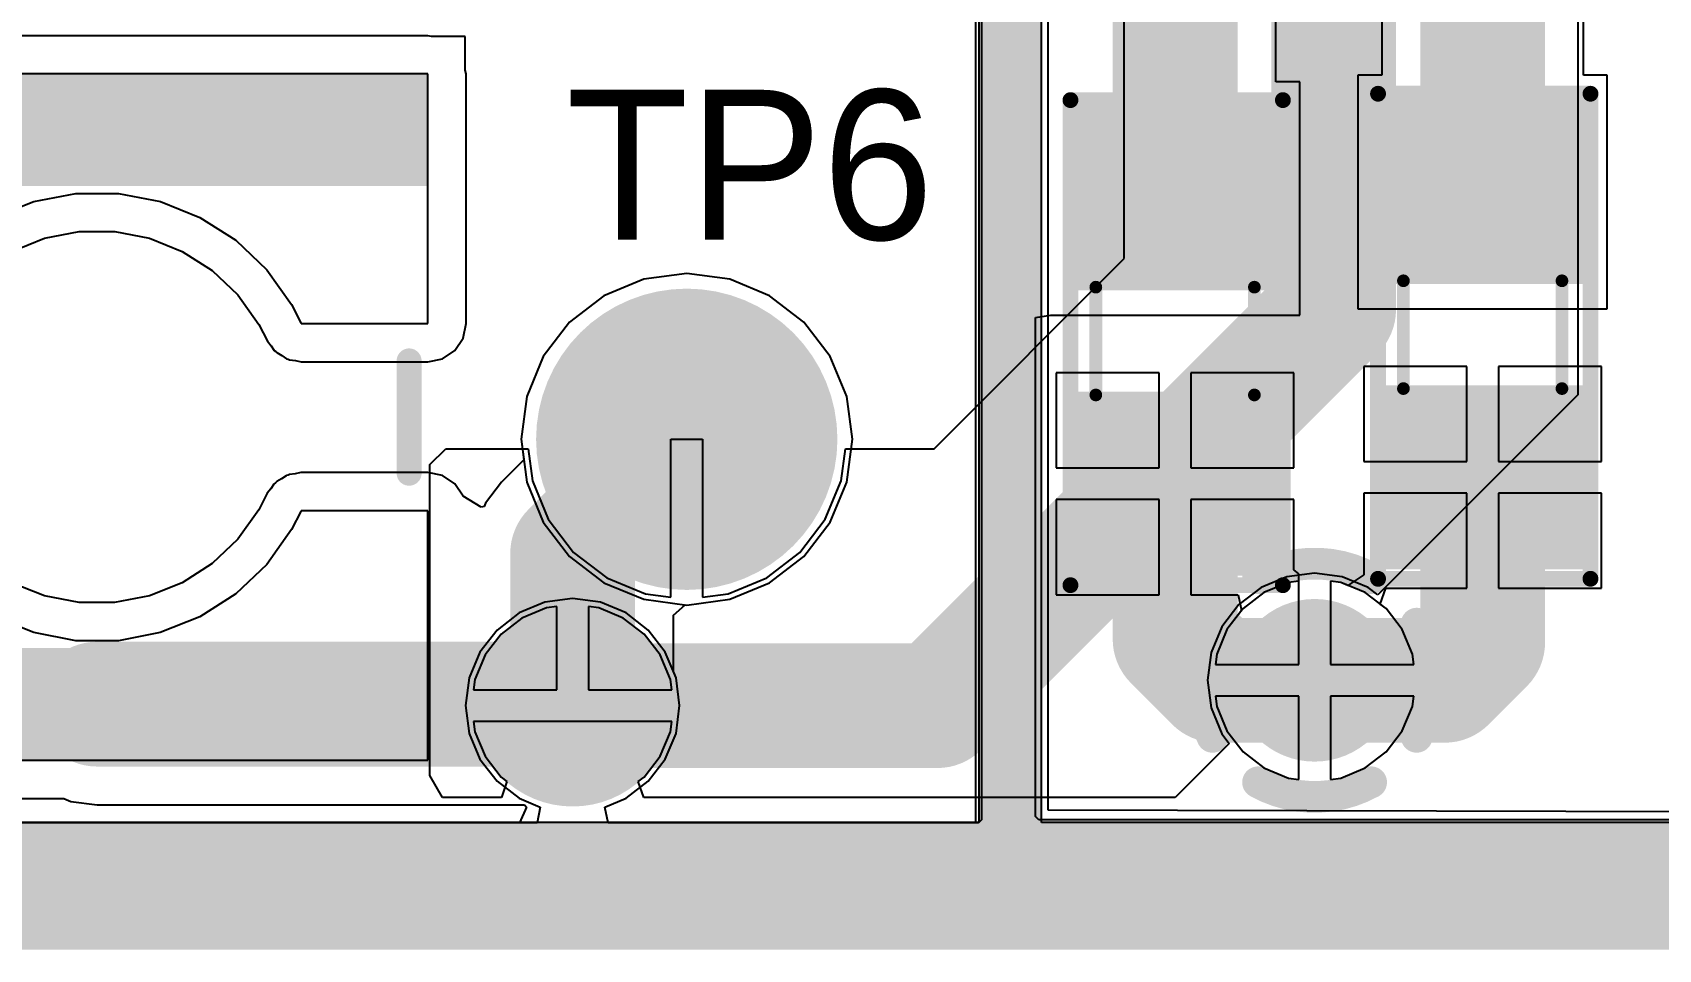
# Model space of a CAD drawing. Header units: millimetres. Extents: x -51 to 108, y 36 to 112.
# Drawn here: x 59.35 to 72.38, y 36.98 to 44.33 of the extents above; entities that cross this region are included whole.
import ezdxf

# ---------------------------------------------------------------- set-up
doc = ezdxf.new("R2010")
doc.units = ezdxf.units.MM
for name, color, linetype in [('BottomLayer', 5, 'Continuous'), ('BottomSolder', 6, 'Continuous'), ('InternalPlane1', 76, 'Continuous'), ('MidLayer1', 16, 'Continuous'), ('PadHoleLayer', 156, 'Continuous'), ('TopLayer', 1, 'Continuous'), ('TopOverlay', 2, 'Continuous'), ('TopSolder', 216, 'Continuous'), ('ViaHoleLayer', 16, 'Continuous')]:
    doc.layers.add(name, color=color, linetype=linetype)

# ---------------------------------------------------------------- blocks, each defined once
blk = doc.blocks.new('SM_0805_22')
at = {"layer": 'TopLayer'}
for points in [[(-1.778, -0.6985), (-0.508, -0.6985), (-1.778, 0.6985), (-0.508, 0.6985)], [(0.508, -0.6985), (1.778, -0.6985), (0.508, 0.6985), (1.778, 0.6985)]]:
    blk.add_solid(points, dxfattribs=at)
at = {"layer": 'TopOverlay'}
for points, const_width in [([(-1.9558, 0.8382), (1.9304, 0.8382)], 0.127), ([(-1.9558, 0.8382), (-1.9558, -0.8636)], 0.127), ([(1.9304, 0.8382), (1.9304, -0.8636)], 0.127), ([(-0.4318, 0.635), (0.4318, 0.635)], 0.1016), ([(-0.4318, -0.635), (0.4318, -0.635)], 0.1016), ([(-1.9558, -0.8636), (1.9304, -0.8636)], 0.127)]:
    blk.add_lwpolyline(points, dxfattribs=dict(at, const_width=const_width))
for points, const_width in [([(-1.98755, 0.8382, 1), (-1.92405, 0.8382, 1)], 0.0635), ([(-1.98755, 0.8382, 1), (-1.92405, 0.8382, 1)], 0.0635), ([(1.89865, 0.8382, 1), (1.96215, 0.8382, 1)], 0.0635), ([(1.89865, 0.8382, 1), (1.96215, 0.8382, 1)], 0.0635), ([(-0.4572, 0.635, 1), (-0.4064, 0.635, 1)], 0.0508), ([(0.4064, 0.635, 1), (0.4572, 0.635, 1)], 0.0508), ([(-0.4572, -0.635, 1), (-0.4064, -0.635, 1)], 0.0508), ([(0.4064, -0.635, 1), (0.4572, -0.635, 1)], 0.0508), ([(-1.98755, -0.8636, 1), (-1.92405, -0.8636, 1)], 0.0635), ([(-1.98755, -0.8636, 1), (-1.92405, -0.8636, 1)], 0.0635), ([(1.89865, -0.8636, 1), (1.96215, -0.8636, 1)], 0.0635), ([(1.89865, -0.8636, 1), (1.96215, -0.8636, 1)], 0.0635)]:
    blk.add_lwpolyline(points, format="xyb", close=True, dxfattribs=dict(at, const_width=const_width))
at = {"layer": 'TopSolder'}
for points in [[(-1.8796, -0.8001), (-0.4064, -0.8001), (-1.8796, 0.8001), (-0.4064, 0.8001)], [(0.4064, -0.8001), (1.8796, -0.8001), (0.4064, 0.8001), (1.8796, 0.8001)]]:
    blk.add_solid(points, dxfattribs=at)
blk = doc.blocks.new('SM_0805_23')
at = {"layer": 'TopLayer'}
for points in [[(-1.778, -0.6985), (-0.508, -0.6985), (-1.778, 0.6985), (-0.508, 0.6985)], [(0.508, -0.6985), (1.778, -0.6985), (0.508, 0.6985), (1.778, 0.6985)]]:
    blk.add_solid(points, dxfattribs=at)
at = {"layer": 'TopOverlay'}
for points, const_width in [([(-1.9558, 0.8382), (1.9304, 0.8382)], 0.127), ([(-1.9558, 0.8382), (-1.9558, -0.8636)], 0.127), ([(1.9304, 0.8382), (1.9304, -0.8636)], 0.127), ([(-0.4318, 0.635), (0.4318, 0.635)], 0.1016), ([(-0.4318, -0.635), (0.4318, -0.635)], 0.1016), ([(-1.9558, -0.8636), (1.9304, -0.8636)], 0.127)]:
    blk.add_lwpolyline(points, dxfattribs=dict(at, const_width=const_width))
for points, const_width in [([(-1.98755, 0.8382, 1), (-1.92405, 0.8382, 1)], 0.0635), ([(-1.98755, 0.8382, 1), (-1.92405, 0.8382, 1)], 0.0635), ([(1.89865, 0.8382, 1), (1.96215, 0.8382, 1)], 0.0635), ([(1.89865, 0.8382, 1), (1.96215, 0.8382, 1)], 0.0635), ([(-0.4572, 0.635, 1), (-0.4064, 0.635, 1)], 0.0508), ([(0.4064, 0.635, 1), (0.4572, 0.635, 1)], 0.0508), ([(-0.4572, -0.635, 1), (-0.4064, -0.635, 1)], 0.0508), ([(0.4064, -0.635, 1), (0.4572, -0.635, 1)], 0.0508), ([(-1.98755, -0.8636, 1), (-1.92405, -0.8636, 1)], 0.0635), ([(-1.98755, -0.8636, 1), (-1.92405, -0.8636, 1)], 0.0635), ([(1.89865, -0.8636, 1), (1.96215, -0.8636, 1)], 0.0635), ([(1.89865, -0.8636, 1), (1.96215, -0.8636, 1)], 0.0635)]:
    blk.add_lwpolyline(points, format="xyb", close=True, dxfattribs=dict(at, const_width=const_width))
at = {"layer": 'TopSolder'}
for points in [[(-1.8796, -0.8001), (-0.4064, -0.8001), (-1.8796, 0.8001), (-0.4064, 0.8001)], [(0.4064, -0.8001), (1.8796, -0.8001), (0.4064, 0.8001), (1.8796, 0.8001)]]:
    blk.add_solid(points, dxfattribs=at)
blk = doc.blocks.new('WE_TPC_4818_63')
at = {"layer": 'TopLayer'}
for p, q in [((-2.65, 2.75), (-2.65, 0.75)), ((2.65, 2.75), (-2.65, 2.75)), ((2.65, 0.75), (2.65, 2.75)), ((-0.824, 1.6), (-0.506, 1.727)), ((-0.506, 1.727), (-0.171, 1.792)), ((-0.171, 1.792), (0.171, 1.792)), ((0.171, 1.792), (0.507, 1.727)), ((0.507, 1.727), (0.824, 1.6)), ((-1.112, 1.416), (-0.824, 1.6)), ((0.824, 1.6), (1.112, 1.416)), ((-1.359, 1.18), (-1.112, 1.416)), ((1.112, 1.416), (1.359, 1.18)), ((-1.558, 0.902), (-1.359, 1.18)), ((1.359, 1.18), (1.558, 0.902)), ((-1.636, 0.75), (-1.558, 0.902)), ((1.558, 0.902), (1.636, 0.75)), ((-2.65, 0.75), (-1.636, 0.75)), ((-1.636, 0.75), (-1.636, 0.75)), ((1.636, 0.75), (1.636, 0.75)), ((1.636, 0.75), (2.65, 0.75)), ((2.65, 0.75), (2.65, 0.75)), ((-1.636, -0.75), (-2.65, -0.75)), ((-2.65, -0.75), (-2.65, -0.75)), ((-2.65, -0.75), (-2.65, -2.75)), ((-1.558, -0.902), (-1.636, -0.75)), ((-1.636, -0.75), (-1.636, -0.75)), ((1.636, -0.75), (1.558, -0.902)), ((2.65, -0.75), (1.636, -0.75)), ((1.636, -0.75), (1.636, -0.75)), ((2.65, -2.75), (2.65, -0.75)), ((-1.359, -1.18), (-1.558, -0.902)), ((1.558, -0.902), (1.359, -1.18)), ((-1.112, -1.416), (-1.359, -1.18)), ((1.359, -1.18), (1.112, -1.416)), ((-0.824, -1.6), (-1.112, -1.416)), ((1.112, -1.416), (0.824, -1.6)), ((-0.507, -1.727), (-0.824, -1.6)), ((0.824, -1.6), (0.506, -1.727)), ((-0.171, -1.792), (-0.507, -1.727)), ((0.171, -1.792), (-0.171, -1.792)), ((0.506, -1.727), (0.171, -1.792)), ((-2.65, -2.75), (2.65, -2.75))]:
    blk.add_line(p, q, dxfattribs=at)
for points in [[(-2.65, 1.85), (2.65, 1.85), (-2.65, 2.75), (2.65, 2.75)], [(-2.65, -2.75), (2.65, -2.75), (-2.65, -1.85), (2.65, -1.85)]]:
    blk.add_solid(points, dxfattribs=at)
at = {"layer": 'TopOverlay', "const_width": 0.2}
for points in [[(-2.5, -0.45), (-2.5, 0.45)], [(2.5, -0.45), (2.5, 0.45)]]:
    blk.add_lwpolyline(points, dxfattribs=at)
at = {"layer": 'TopOverlay', "const_width": 0.1}
for points in [[(-2.55, 0.45, 1), (-2.45, 0.45, 1)], [(2.45, 0.45, 1), (2.55, 0.45, 1)], [(-2.55, -0.45, 1), (-2.45, -0.45, 1)], [(2.45, -0.45, 1), (2.55, -0.45, 1)]]:
    blk.add_lwpolyline(points, format="xyb", close=True, dxfattribs=at)
blk = doc.blocks.new('TP1_99')
at = {"layer": 'BottomLayer', "const_width": 1.016}
blk.add_lwpolyline([(-0.508, 0, 1), (0.508, 0, 1)], format="xyb", close=True, dxfattribs=at)
at = {"layer": 'BottomSolder', "const_width": 1.118}
blk.add_lwpolyline([(-0.559, 0, 1), (0.559, 0, 1)], format="xyb", close=True, dxfattribs=at)
at = {"layer": 'InternalPlane1', "const_width": 0.952}
blk.add_lwpolyline([(-0.476, 0, 1), (0.476, 0, 1)], format="xyb", close=True, dxfattribs=at)
at = {"layer": 'MidLayer1', "const_width": 1.016}
blk.add_lwpolyline([(-0.508, 0, 1), (0.508, 0, 1)], format="xyb", close=True, dxfattribs=at)
at = {"layer": 'PadHoleLayer', "const_width": 0.445}
blk.add_lwpolyline([(-0.222, 0, 1), (0.222, 0, 1)], format="xyb", close=True, dxfattribs=at)
at = {"layer": 'TopLayer', "const_width": 1.016}
blk.add_lwpolyline([(-0.508, 0, 1), (0.508, 0, 1)], format="xyb", close=True, dxfattribs=at)
at = {"layer": 'TopOverlay'}
for points, const_width in [([(1.118, 0, 1), (-1.118, 0, 1)], 0.178), ([(-1.162, 0, 1), (-1.073, 0, 1)], 0.0889), ([(1.073, 0, 1), (1.162, 0, 1)], 0.0889)]:
    blk.add_lwpolyline(points, format="xyb", close=True, dxfattribs=dict(at, const_width=const_width))
at = {"layer": 'TopSolder', "const_width": 1.118}
blk.add_lwpolyline([(-0.559, 0, 1), (0.559, 0, 1)], format="xyb", close=True, dxfattribs=at)

msp = doc.modelspace()

# ---------------------------------------------------------------- linework, layer by layer
at = {"layer": 'BottomLayer'}
for p, q in [((67.488, 38.1), (67.488, 73.101)), ((66.904, 59.226), (66.904, 37.998)), ((64.249, 42.354), (63.929, 42.221)), ((64.592, 42.399), (64.249, 42.354)), ((64.936, 42.354), (64.592, 42.399)), ((65.256, 42.221), (64.936, 42.354)), ((63.929, 42.221), (63.654, 42.01)), ((65.531, 42.01), (65.256, 42.221)), ((63.654, 42.01), (63.443, 41.735)), ((65.742, 41.735), (65.531, 42.01)), ((63.443, 41.735), (63.31, 41.415)), ((65.874, 41.415), (65.742, 41.735)), ((63.31, 41.415), (63.265, 41.072)), ((65.92, 41.072), (65.874, 41.415)), ((63.265, 41.072), (63.31, 40.728)), ((65.874, 40.728), (65.92, 41.072)), ((63.31, 40.728), (63.443, 40.408)), ((65.742, 40.408), (65.874, 40.728)), ((63.443, 40.408), (63.654, 40.133)), ((65.531, 40.133), (65.742, 40.408)), ((63.654, 40.133), (63.929, 39.922)), ((65.256, 39.922), (65.531, 40.133)), ((63.929, 39.922), (64.249, 39.79)), ((64.936, 39.79), (65.256, 39.922)), ((69.412, 39.925), (69.216, 39.844)), ((69.494, 39.936), (69.412, 39.925)), ((69.494, 39.268), (69.494, 39.936)), ((69.831, 39.925), (69.748, 39.936)), ((69.748, 39.936), (69.748, 39.268)), ((70.027, 39.844), (69.831, 39.925)), ((63.456, 39.766), (63.249, 39.681)), ((63.678, 39.796), (63.456, 39.766)), ((63.9, 39.766), (63.678, 39.796)), ((64.106, 39.681), (63.9, 39.766)), ((64.249, 39.79), (64.592, 39.744)), ((64.592, 39.744), (64.936, 39.79)), ((69.216, 39.844), (69.048, 39.715)), ((70.195, 39.715), (70.027, 39.844)), ((63.249, 39.681), (63.072, 39.544)), ((64.284, 39.544), (64.106, 39.681)), ((69.048, 39.715), (68.919, 39.547)), ((70.324, 39.547), (70.195, 39.715)), ((63.072, 39.544), (62.935, 39.367)), ((64.42, 39.367), (64.284, 39.544)), ((68.919, 39.547), (68.838, 39.351)), ((70.405, 39.351), (70.324, 39.547)), ((62.935, 39.367), (62.85, 39.16)), ((64.506, 39.16), (64.42, 39.367)), ((68.838, 39.351), (68.827, 39.268)), ((70.416, 39.268), (70.405, 39.351)), ((68.827, 39.268), (69.494, 39.268)), ((69.748, 39.268), (70.416, 39.268)), ((62.85, 39.16), (62.82, 38.938)), ((64.535, 38.938), (64.506, 39.16)), ((69.494, 39.014), (68.827, 39.014)), ((68.827, 39.014), (68.838, 38.932)), ((69.494, 38.347), (69.494, 39.014)), ((70.416, 39.014), (69.748, 39.014)), ((69.748, 39.014), (69.748, 38.347)), ((70.405, 38.932), (70.416, 39.014)), ((62.82, 38.938), (62.85, 38.716)), ((64.506, 38.716), (64.535, 38.938)), ((68.838, 38.932), (68.919, 38.736)), ((70.324, 38.736), (70.405, 38.932)), ((62.85, 38.716), (62.935, 38.51)), ((64.42, 38.51), (64.506, 38.716)), ((68.919, 38.736), (69.048, 38.568)), ((70.195, 38.568), (70.324, 38.736)), ((69.048, 38.568), (69.216, 38.439)), ((70.027, 38.439), (70.195, 38.568)), ((62.935, 38.51), (63.072, 38.332)), ((64.284, 38.332), (64.42, 38.51)), ((69.216, 38.439), (69.412, 38.358)), ((69.831, 38.358), (70.027, 38.439)), ((63.072, 38.332), (63.249, 38.196)), ((64.106, 38.196), (64.284, 38.332)), ((69.412, 38.358), (69.494, 38.347)), ((69.748, 38.347), (69.831, 38.358)), ((63.249, 38.196), (63.419, 38.125)), ((63.937, 38.125), (64.106, 38.196)), ((63.419, 38.125), (63.394, 37.998)), ((63.962, 37.998), (63.937, 38.125)), ((87.071, 38.049), (67.488, 38.1)), ((63.394, 37.998), (37.818, 37.998)), ((66.904, 37.998), (63.962, 37.998))]:
    msp.add_line(p, q, dxfattribs=at)
at = {"layer": 'BottomLayer', "const_width": 0.55}
for points in [[(69.346, 39.141, 1), (69.896, 39.141, 1)], [(63.403, 38.938, 1), (63.953, 38.938, 1)]]:
    msp.add_lwpolyline(points, format="xyb", close=True, dxfattribs=at)
at = {"layer": 'BottomSolder', "const_width": 0.652}
for points in [[(69.296, 39.141, 1), (69.947, 39.141, 1)], [(63.352, 38.938, 1), (64.004, 38.938, 1)]]:
    msp.add_lwpolyline(points, format="xyb", close=True, dxfattribs=at)
at = {"layer": 'InternalPlane1'}
for p, q in [((66.931, 54.585), (66.931, 38.003)), ((67.435, 38.003), (67.435, 54.585)), ((66.931, 38.003), (37.187, 38.003)), ((87.073, 38.003), (67.435, 38.003))]:
    msp.add_line(p, q, dxfattribs=at)
for points, const_width in [([(67.183, 37.44), (67.183, 54.585)], 0.5), ([(37.187, 37.492), (103.784, 37.492)], 1.016)]:
    msp.add_lwpolyline(points, dxfattribs=dict(at, const_width=const_width))
at = {"layer": 'InternalPlane1', "const_width": 0.254}
for points in [[(69.168, 39.959, -0.258618), (70.075, 39.959)], [(68.804, 38.688, -0.258618), (68.804, 39.595)], [(70.439, 39.595, -0.258618), (70.439, 38.688)], [(70.075, 38.324, -0.258618), (69.168, 38.324)]]:
    msp.add_lwpolyline(points, format="xyb", dxfattribs=at)
at = {"layer": 'InternalPlane1'}
for points, const_width in [([(69.105, 39.959, 1), (69.232, 39.959, 1)], 0.127), ([(70.011, 39.959, 1), (70.138, 39.959, 1)], 0.127), ([(63.274, 38.938, 1), (64.082, 38.938, 1)], 0.808), ([(68.74, 39.595, 1), (68.867, 39.595, 1)], 0.127), ([(70.376, 39.595, 1), (70.503, 39.595, 1)], 0.127), ([(68.74, 38.688, 1), (68.867, 38.688, 1)], 0.127), ([(70.376, 38.688, 1), (70.503, 38.688, 1)], 0.127), ([(69.105, 38.324, 1), (69.232, 38.324, 1)], 0.127), ([(70.011, 38.324, 1), (70.138, 38.324, 1)], 0.127), ([(67.058, 37.44, 1), (67.308, 37.44, 1)], 0.25)]:
    msp.add_lwpolyline(points, format="xyb", close=True, dxfattribs=dict(at, const_width=const_width))
at = {"layer": 'MidLayer1'}
for p, q in [((68.097, 43.764), (68.097, 48.209)), ((71.73, 46.838), (71.73, 41.427)), ((68.097, 42.52), (68.097, 43.764)), ((66.573, 40.996), (68.097, 42.52)), ((71.73, 41.427), (70.127, 39.825)), ((64.465, 39.808), (64.465, 41.072)), ((64.465, 41.072), (64.719, 41.072)), ((64.719, 41.072), (64.719, 39.808)), ((62.535, 40.869), (62.662, 40.996)), ((62.662, 40.996), (63.321, 40.996)), ((63.321, 40.996), (63.355, 40.74)), ((65.83, 40.74), (65.863, 40.996)), ((65.863, 40.996), (66.573, 40.996)), ((62.535, 38.379), (62.535, 40.869)), ((63.355, 40.74), (63.483, 40.431)), ((65.702, 40.431), (65.83, 40.74)), ((63.483, 40.431), (63.686, 40.166)), ((65.498, 40.166), (65.702, 40.431)), ((63.686, 40.166), (63.952, 39.962)), ((65.233, 39.962), (65.498, 40.166)), ((69.621, 39.999), (69.4, 39.97)), ((69.843, 39.97), (69.621, 39.999)), ((63.952, 39.962), (64.261, 39.834)), ((64.924, 39.834), (65.233, 39.962)), ((69.193, 39.884), (69.015, 39.748)), ((69.4, 39.97), (69.193, 39.884)), ((70.05, 39.884), (69.843, 39.97)), ((70.127, 39.825), (70.05, 39.884)), ((63.551, 39.732), (63.468, 39.722)), ((63.551, 39.065), (63.551, 39.732)), ((63.888, 39.722), (63.805, 39.732)), ((63.805, 39.732), (63.805, 39.065)), ((64.261, 39.834), (64.465, 39.808)), ((64.719, 39.808), (64.924, 39.834)), ((69.015, 39.748), (68.879, 39.57)), ((63.272, 39.64), (63.104, 39.512)), ((63.468, 39.722), (63.272, 39.64)), ((64.083, 39.64), (63.888, 39.722)), ((64.251, 39.512), (64.083, 39.64)), ((63.104, 39.512), (62.976, 39.344)), ((64.38, 39.344), (64.251, 39.512)), ((68.879, 39.57), (68.793, 39.363)), ((62.976, 39.344), (62.894, 39.148)), ((64.461, 39.148), (64.38, 39.344)), ((68.793, 39.363), (68.764, 39.141)), ((62.894, 39.148), (62.884, 39.065)), ((64.472, 39.065), (64.461, 39.148)), ((68.764, 39.141), (68.793, 38.92)), ((62.884, 39.065), (63.551, 39.065)), ((63.805, 39.065), (64.472, 39.065)), ((68.793, 38.92), (68.879, 38.713)), ((64.472, 38.811), (62.884, 38.811)), ((62.884, 38.811), (62.894, 38.728)), ((62.894, 38.728), (62.976, 38.533)), ((64.38, 38.533), (64.461, 38.728)), ((64.461, 38.728), (64.472, 38.811)), ((68.879, 38.713), (68.938, 38.636)), ((68.938, 38.636), (68.504, 38.202)), ((62.976, 38.533), (63.104, 38.365)), ((64.251, 38.365), (64.38, 38.533)), ((62.636, 38.202), (62.535, 38.379)), ((63.104, 38.365), (63.152, 38.329)), ((63.152, 38.329), (63.108, 38.202)), ((64.204, 38.329), (64.251, 38.365)), ((64.247, 38.202), (64.204, 38.329)), ((63.108, 38.202), (62.636, 38.202)), ((68.504, 38.202), (64.247, 38.202))]:
    msp.add_line(p, q, dxfattribs=at)
at = {"layer": 'MidLayer1', "const_width": 1}
for points in [[(69.774, 42.113), (69.774, 45.542)], [(66.599, 38.938), (69.774, 42.113)], [(63.678, 38.938), (66.599, 38.938)]]:
    msp.add_lwpolyline(points, dxfattribs=at)
at = {"layer": 'MidLayer1'}
for points, const_width in [([(69.524, 42.113, 1), (70.024, 42.113, 1)], 0.5), ([(69.524, 42.113, 1), (70.024, 42.113, 1)], 0.5), ([(69.346, 39.141, 1), (69.896, 39.141, 1)], 0.55), ([(63.403, 38.938, 1), (63.953, 38.938, 1)], 0.55), ([(63.428, 38.938, 1), (63.928, 38.938, 1)], 0.5), ([(66.349, 38.938, 1), (66.849, 38.938, 1)], 0.5), ([(66.349, 38.938, 1), (66.849, 38.938, 1)], 0.5)]:
    msp.add_lwpolyline(points, format="xyb", close=True, dxfattribs=dict(at, const_width=const_width))
at = {"layer": 'TopLayer'}
for p, q in [((66.954, 46.22), (66.954, 38.024)), ((71.775, 43.988), (71.775, 44.856)), ((69.311, 43.937), (69.311, 44.735)), ((70.161, 44.522), (70.161, 43.988)), ((62.518, 44.305), (57.218, 44.305)), ((62.547, 44.3), (62.518, 44.305)), ((62.818, 44.3), (62.547, 44.3)), ((62.818, 44.029), (62.818, 44.3)), ((62.824, 44), (62.818, 44.029)), ((62.824, 42), (62.824, 44)), ((69.502, 43.937), (69.311, 43.937)), ((69.502, 42.067), (69.502, 43.937)), ((70.161, 43.988), (69.969, 43.988)), ((69.969, 43.988), (69.969, 42.118)), ((71.966, 43.988), (71.775, 43.988)), ((71.966, 42.118), (71.966, 43.988)), ((59.448, 42.682), (59.726, 42.736)), ((59.726, 42.736), (60.01, 42.736)), ((60.01, 42.736), (60.288, 42.682)), ((59.185, 42.577), (59.448, 42.682)), ((60.288, 42.682), (60.551, 42.577)), ((60.551, 42.577), (60.79, 42.424)), ((60.79, 42.424), (60.995, 42.228)), ((64.249, 42.354), (63.929, 42.221)), ((64.592, 42.399), (64.249, 42.354)), ((64.936, 42.354), (64.592, 42.399)), ((65.256, 42.221), (64.936, 42.354)), ((60.995, 42.228), (61.164, 41.991)), ((63.929, 42.221), (63.654, 42.01)), ((65.531, 42.01), (65.256, 42.221)), ((69.969, 42.118), (71.966, 42.118)), ((61.164, 41.991), (61.233, 41.859)), ((62.8, 41.883), (62.824, 42)), ((62.824, 42), (62.824, 42)), ((63.654, 42.01), (63.443, 41.735)), ((65.742, 41.735), (65.531, 42.01)), ((67.386, 42.048), (67.505, 42.067)), ((67.386, 38.049), (67.386, 42.048)), ((67.505, 42.067), (67.505, 42.067)), ((67.505, 42.067), (69.502, 42.067)), ((61.233, 41.859), (61.262, 41.822)), ((61.262, 41.822), (61.288, 41.783)), ((62.734, 41.783), (62.8, 41.883)), ((61.288, 41.783), (61.299, 41.776)), ((61.299, 41.776), (61.307, 41.766)), ((61.307, 41.766), (61.348, 41.743)), ((61.348, 41.743), (61.387, 41.717)), ((61.387, 41.717), (61.4, 41.714)), ((61.4, 41.714), (61.411, 41.708)), ((61.411, 41.708), (61.458, 41.703)), ((61.458, 41.703), (61.504, 41.693)), ((61.504, 41.693), (62.518, 41.693)), ((62.518, 41.693), (62.635, 41.717)), ((62.635, 41.717), (62.734, 41.783)), ((62.734, 41.783), (62.734, 41.783)), ((63.443, 41.735), (63.31, 41.415)), ((65.874, 41.415), (65.742, 41.735)), ((68.377, 41.605), (67.551, 41.605)), ((67.551, 41.605), (67.551, 40.843)), ((68.377, 40.843), (68.377, 41.605)), ((69.456, 41.605), (68.631, 41.605)), ((68.631, 41.605), (68.631, 40.843)), ((69.456, 40.843), (69.456, 41.605)), ((70.841, 41.656), (70.015, 41.656)), ((70.015, 41.656), (70.015, 40.894)), ((70.841, 40.894), (70.841, 41.656)), ((71.92, 41.656), (71.095, 41.656)), ((71.095, 41.656), (71.095, 40.894)), ((71.92, 40.894), (71.92, 41.656)), ((63.31, 41.415), (63.265, 41.072)), ((65.92, 41.072), (65.874, 41.415)), ((63.265, 41.072), (63.287, 40.907)), ((65.874, 40.728), (65.92, 41.072)), ((63.287, 40.907), (63.107, 40.728)), ((61.383, 40.78), (61.346, 40.755)), ((61.385, 40.781), (61.383, 40.78)), ((61.387, 40.782), (61.385, 40.781)), ((61.4, 40.785), (61.387, 40.782)), ((61.411, 40.791), (61.4, 40.785)), ((61.456, 40.796), (61.411, 40.791)), ((61.5, 40.806), (61.456, 40.796)), ((61.502, 40.805), (61.5, 40.806)), ((61.504, 40.805), (61.502, 40.805)), ((62.518, 40.805), (61.504, 40.805)), ((62.635, 40.782), (62.518, 40.805)), ((62.734, 40.716), (62.635, 40.782)), ((67.551, 40.843), (68.377, 40.843)), ((68.631, 40.843), (69.456, 40.843)), ((70.015, 40.894), (70.841, 40.894)), ((71.095, 40.894), (71.92, 40.894)), ((61.232, 40.64), (61.164, 40.508)), ((61.26, 40.675), (61.232, 40.64)), ((61.285, 40.713), (61.26, 40.675)), ((61.287, 40.714), (61.285, 40.713)), ((61.288, 40.716), (61.287, 40.714)), ((61.298, 40.723), (61.288, 40.716)), ((61.307, 40.733), (61.298, 40.723)), ((61.346, 40.755), (61.307, 40.733)), ((62.8, 40.617), (62.734, 40.716)), ((63.107, 40.728), (62.979, 40.561)), ((65.742, 40.408), (65.874, 40.728)), ((70.841, 40.64), (70.015, 40.64)), ((70.015, 40.64), (70.015, 39.986)), ((70.841, 39.878), (70.841, 40.64)), ((71.92, 40.64), (71.095, 40.64)), ((71.095, 40.64), (71.095, 39.878)), ((71.92, 39.878), (71.92, 40.64)), ((62.944, 40.529), (62.8, 40.617)), ((62.968, 40.534), (62.944, 40.529)), ((62.979, 40.561), (62.968, 40.534)), ((68.377, 40.589), (67.551, 40.589)), ((67.551, 40.589), (67.551, 39.827)), ((68.377, 39.827), (68.377, 40.589)), ((69.456, 40.589), (68.631, 40.589)), ((68.631, 40.589), (68.631, 39.827)), ((69.456, 40.027), (69.456, 40.589)), ((61.164, 40.508), (60.995, 40.271)), ((65.531, 40.133), (65.742, 40.408)), ((60.995, 40.271), (60.79, 40.076)), ((65.256, 39.922), (65.531, 40.133)), ((60.79, 40.076), (60.551, 39.922)), ((69.494, 39.993), (69.456, 40.027)), ((69.494, 39.268), (69.494, 39.993)), ((59.448, 39.817), (59.184, 39.922)), ((60.551, 39.922), (60.288, 39.817)), ((64.936, 39.79), (65.256, 39.922)), ((69.831, 39.925), (69.748, 39.936)), ((69.748, 39.936), (69.748, 39.268)), ((69.888, 39.901), (69.831, 39.925)), ((70.015, 39.986), (69.888, 39.901)), ((70.148, 39.751), (70.191, 39.878)), ((70.191, 39.878), (70.841, 39.878)), ((71.095, 39.878), (71.92, 39.878)), ((59.726, 39.764), (59.448, 39.817)), ((60.009, 39.764), (59.726, 39.764)), ((60.288, 39.817), (60.009, 39.764)), ((64.485, 39.662), (64.58, 39.746)), ((64.58, 39.746), (64.592, 39.744)), ((64.592, 39.744), (64.936, 39.79)), ((67.551, 39.827), (68.377, 39.827)), ((68.631, 39.827), (69.008, 39.827)), ((69.008, 39.827), (69.037, 39.7)), ((70.195, 39.715), (70.148, 39.751)), ((64.485, 39.211), (64.485, 39.662)), ((69.037, 39.7), (68.919, 39.547)), ((70.324, 39.547), (70.195, 39.715)), ((68.919, 39.547), (68.838, 39.351)), ((70.405, 39.351), (70.324, 39.547)), ((68.838, 39.351), (68.827, 39.268)), ((70.416, 39.268), (70.405, 39.351)), ((64.506, 39.16), (64.485, 39.211)), ((68.827, 39.268), (69.494, 39.268)), ((69.748, 39.268), (70.416, 39.268)), ((64.535, 38.938), (64.506, 39.16)), ((69.494, 39.014), (68.827, 39.014)), ((68.827, 39.014), (68.838, 38.932)), ((69.494, 38.347), (69.494, 39.014)), ((70.416, 39.014), (69.748, 39.014)), ((69.748, 39.014), (69.748, 38.347)), ((70.405, 38.932), (70.416, 39.014)), ((64.506, 38.716), (64.535, 38.938)), ((68.838, 38.932), (68.919, 38.736)), ((70.324, 38.736), (70.405, 38.932)), ((64.42, 38.51), (64.506, 38.716)), ((68.919, 38.736), (69.048, 38.568)), ((70.195, 38.568), (70.324, 38.736)), ((69.048, 38.568), (69.216, 38.439)), ((70.027, 38.439), (70.195, 38.568)), ((64.284, 38.332), (64.42, 38.51)), ((69.216, 38.439), (69.412, 38.358)), ((69.831, 38.358), (70.027, 38.439)), ((64.106, 38.196), (64.284, 38.332)), ((69.412, 38.358), (69.494, 38.347)), ((69.748, 38.347), (69.831, 38.358)), ((57.218, 38.194), (59.602, 38.194)), ((59.602, 38.194), (59.659, 38.17)), ((59.659, 38.17), (59.868, 38.143)), ((63.937, 38.125), (64.106, 38.196)), ((59.868, 38.143), (63.293, 38.143)), ((63.308, 38.125), (63.252, 37.998)), ((63.293, 38.143), (63.308, 38.125)), ((63.962, 37.998), (63.937, 38.125)), ((67.412, 38.024), (67.386, 38.049)), ((63.252, 37.998), (37.818, 37.998)), ((66.929, 37.998), (63.962, 37.998)), ((66.954, 38.024), (66.929, 37.998)), ((87.274, 38.024), (67.412, 38.024))]:
    msp.add_line(p, q, dxfattribs=at)
for points, const_width in [([(68.504, 43.002), (68.504, 45.085)], 1), ([(70.968, 43.053), (70.968, 44.856)], 1), ([(52.132, 43.55), (59.868, 43.55)], 0.3), ([(63.678, 40.157), (64.592, 41.072)], 1), ([(68.504, 39.472), (68.504, 40.716)], 1), ([(70.968, 39.446), (70.968, 40.767)], 1), ([(63.678, 38.938), (63.678, 40.157)], 1), ([(68.504, 39.472), (68.834, 39.141)], 1), ([(70.663, 39.141), (70.968, 39.446)], 1), ([(68.834, 39.141), (69.621, 39.141)], 1), ([(69.621, 39.141), (70.663, 39.141)], 1), ([(59.868, 38.95), (63.666, 38.95)], 1), ([(63.666, 38.95), (63.678, 38.938)], 1)]:
    msp.add_lwpolyline(points, dxfattribs=dict(at, const_width=const_width))
for points, const_width in [([(59.793, 43.55, 1), (59.943, 43.55, 1)], 0.15), ([(70.718, 43.053, 1), (71.218, 43.053, 1)], 0.5), ([(68.254, 43.002, 1), (68.754, 43.002, 1)], 0.5), ([(64.342, 41.072, 1), (64.842, 41.072, 1)], 0.5), ([(68.254, 40.716, 1), (68.754, 40.716, 1)], 0.5), ([(70.718, 40.767, 1), (71.218, 40.767, 1)], 0.5), ([(63.428, 40.157, 1), (63.928, 40.157, 1)], 0.5), ([(63.428, 40.157, 1), (63.928, 40.157, 1)], 0.5), ([(68.254, 39.472, 1), (68.754, 39.472, 1)], 0.5), ([(68.254, 39.472, 1), (68.754, 39.472, 1)], 0.5), ([(70.718, 39.446, 1), (71.218, 39.446, 1)], 0.5), ([(70.718, 39.446, 1), (71.218, 39.446, 1)], 0.5), ([(68.584, 39.141, 1), (69.084, 39.141, 1)], 0.5), ([(68.584, 39.141, 1), (69.084, 39.141, 1)], 0.5), ([(69.346, 39.141, 1), (69.896, 39.141, 1)], 0.55), ([(69.371, 39.141, 1), (69.871, 39.141, 1)], 0.5), ([(69.371, 39.141, 1), (69.871, 39.141, 1)], 0.5), ([(70.413, 39.141, 1), (70.913, 39.141, 1)], 0.5), ([(70.413, 39.141, 1), (70.913, 39.141, 1)], 0.5), ([(63.403, 38.938, 1), (63.953, 38.938, 1)], 0.55), ([(59.618, 38.95, 1), (60.118, 38.95, 1)], 0.5), ([(63.416, 38.95, 1), (63.916, 38.95, 1)], 0.5), ([(63.416, 38.95, 1), (63.916, 38.95, 1)], 0.5), ([(63.428, 38.938, 1), (63.928, 38.938, 1)], 0.5), ([(63.428, 38.938, 1), (63.928, 38.938, 1)], 0.5)]:
    msp.add_lwpolyline(points, format="xyb", close=True, dxfattribs=dict(at, const_width=const_width))
at = {"layer": 'TopOverlay', "const_width": 0.3}
msp.add_lwpolyline([(37.135, 37.643), (103.784, 37.643)], dxfattribs=at)
at = {"layer": 'TopSolder', "const_width": 0.652}
for points in [[(69.296, 39.141, 1), (69.947, 39.141, 1)], [(63.352, 38.938, 1), (64.004, 38.938, 1)]]:
    msp.add_lwpolyline(points, format="xyb", close=True, dxfattribs=at)
at = {"layer": 'ViaHoleLayer', "const_width": 0.3}
for points in [[(69.471, 39.141, 1), (69.771, 39.141, 1)], [(63.528, 38.938, 1), (63.828, 38.938, 1)]]:
    msp.add_lwpolyline(points, format="xyb", close=True, dxfattribs=at)

# ---------------------------------------------------------------- block references
for name, p in [('WE_TPC_4818_63', (59.868, 41.25)), ('TP1_99', (64.592, 41.072))]:
    msp.add_blockref(name, p)
at = {"rotation": 90}
for name, p in [('SM_0805_23', (70.968, 41.91)), ('SM_0805_22', (68.504, 41.859))]:
    msp.add_blockref(name, p, dxfattribs=at)

# ---------------------------------------------------------------- texts
at = {"layer": 'TopOverlay'}
msp.add_text('TP6', height=1.2, dxfattribs=at).set_placement((63.627, 42.672))

doc.saveas('drawing.dxf')
